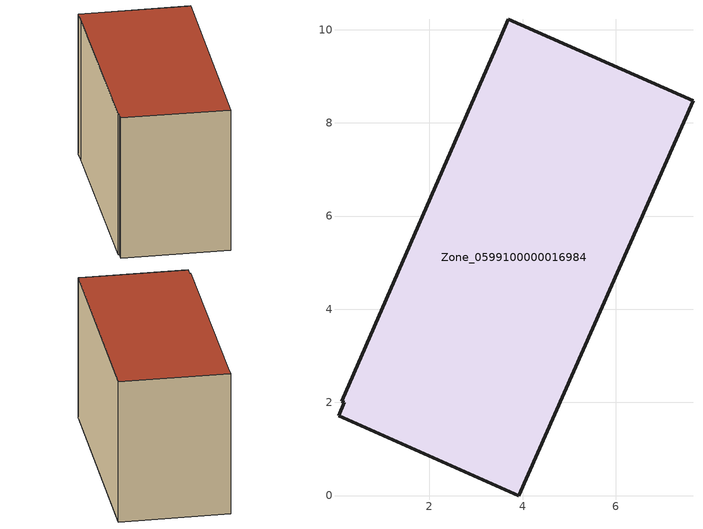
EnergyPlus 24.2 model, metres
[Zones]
Zone_0599100000016984
 floor ground (C_G): 3.5,9.77 3.69,10.22 7.66,8.47 3.92,0 0.05,1.71 0.17,2 0.12,2.02 z0
 wall outside (C_F): 0.05,1.71 3.92,0 7.66,8.47 3.69,10.22 3.5,9.77 0.12,2.02 0.17,2 0.05,1.71 z0:5.9
 roof outside (C_R): 3.69,10.22 3.5,9.77 0.12,2.02 0.17,2 0.05,1.71 3.92,0 7.66,8.47 z5.9
[BUILDING]
Pand.0599100000016984: North Axis=0; Terrain=City; Loads Convergence Tolerance Value=0.04; Temperature Convergence Tolerance Value=0.4; Solar Distribution=FullExterior; Maximum Number of Warmup Days=25; Minimum Number of Warmup Days=1
[Site:Location]
Rotterdam.The.Hague.AP_ZH_NLD Design_Conditions: Latitude=51.96; Longitude=4.45; Time Zone=1; Elevation=-4.5
[SITE:GROUNDTEMPERATURE:BUILDINGSURFACE]
18, 18, 18, 18, 18, 18, 18, 18, 18, 18, 18, 18
[MATERIAL] Thermal Absorptance=0.9; Solar Absorptance=0.7; Visible Absorptance=0.7
Name | Roughness | Thickness | Conductivity | Density | Specific Heat
G.TC.1946-1964 | MediumSmooth | 0.15 | 1 | 540 | 1210
F.TC.1946-1964 | Rough | 0.3 | 0.857143 | 1920 | 840
R.TC.1946-1964 | MediumRough | 0.2 | 0.235294 | 1500 | 1000
[CONSTRUCTION]
C_G: G.TC.1946-1964
C_F: F.TC.1946-1964
C_R: R.TC.1946-1964
[ZONE]
Zone_0599100000016984: Type=1; Multiplier=1; Ceiling Height=Autocalculate; Volume=Autocalculate; Floor Area=autocalculate; Part of Total Floor Area=Yes
[ZONEINFILTRATION:DESIGNFLOWRATE]
Infil_Zone_0599100000016984: Zone or ZoneList or Space or SpaceList=Zone_0599100000016984; Schedule=AlwaysOn; Design Flow Rate Calculation Method=Flow/Area; Flow Rate per Floor Area=0.003; Constant Term Coefficient=1; Temperature Term Coefficient=0; Velocity Term Coefficient=0; Velocity Squared Term Coefficient=0
[HVACTEMPLATE:ZONE:IDEALLOADSAIRSYSTEM]
Zone_0599100000016984: Maximum Heating Supply Air Temperature=50; Minimum Cooling Supply Air Temperature=13; Maximum Heating Supply Air Humidity Ratio=0.0156; Minimum Cooling Supply Air Humidity Ratio=0.0077; Heating Limit=NoLimit; Cooling Limit=NoLimit; Dehumidification Control Type=ConstantSensibleHeatRatio; Cooling Sensible Heat Ratio=0.7; Dehumidification Setpoint=60; Humidification Control Type=None; Humidification Setpoint=30; Outdoor Air Method=None; Outdoor Air Flow Rate per Person=0.00944; Outdoor Air Flow Rate per Zone Floor Area=0; Outdoor Air Flow Rate per Zone=0; Demand Controlled Ventilation Type=None; Outdoor Air Economizer Type=NoEconomizer; Heat Recovery Type=None; Sensible Heat Recovery Effectiveness=0.7; Latent Heat Recovery Effectiveness=0.65
[ZONECONTROL:THERMOSTAT]
ThermostatControl_Zone_0599100000016984: Zone or ZoneList=Zone_0599100000016984; Control Type Schedule=DualSetpointControlType; Control 1=Thermostat_Zone_0599100000016984; Temperature Difference Between Cutout And Setpoint=0
[THERMOSTATSETPOINT:DUALSETPOINT]
Thermostat_Zone_0599100000016984: Heating Setpoint Temperature Schedule=HeatingSetpoint_Zone_0599100000016984; Cooling Setpoint Temperature Schedule=CoolingSetpoint_Zone_0599100000016984
[SCHEDULE:COMPACT]
HeatingSetpoint_Zone_0599100000016984: Through: 12/31, For: AllDays, Until: 24:00, 21
CoolingSetpoint_Zone_0599100000016984: Through: 12/31, For: AllDays, Until: 24:00, 24
DualSetpointControlType: Through: 12/31, For: AllDays, Until: 24:00, 4
AlwaysOn: Through: 12/31, For: AllDays, Until: 24:00, 1
